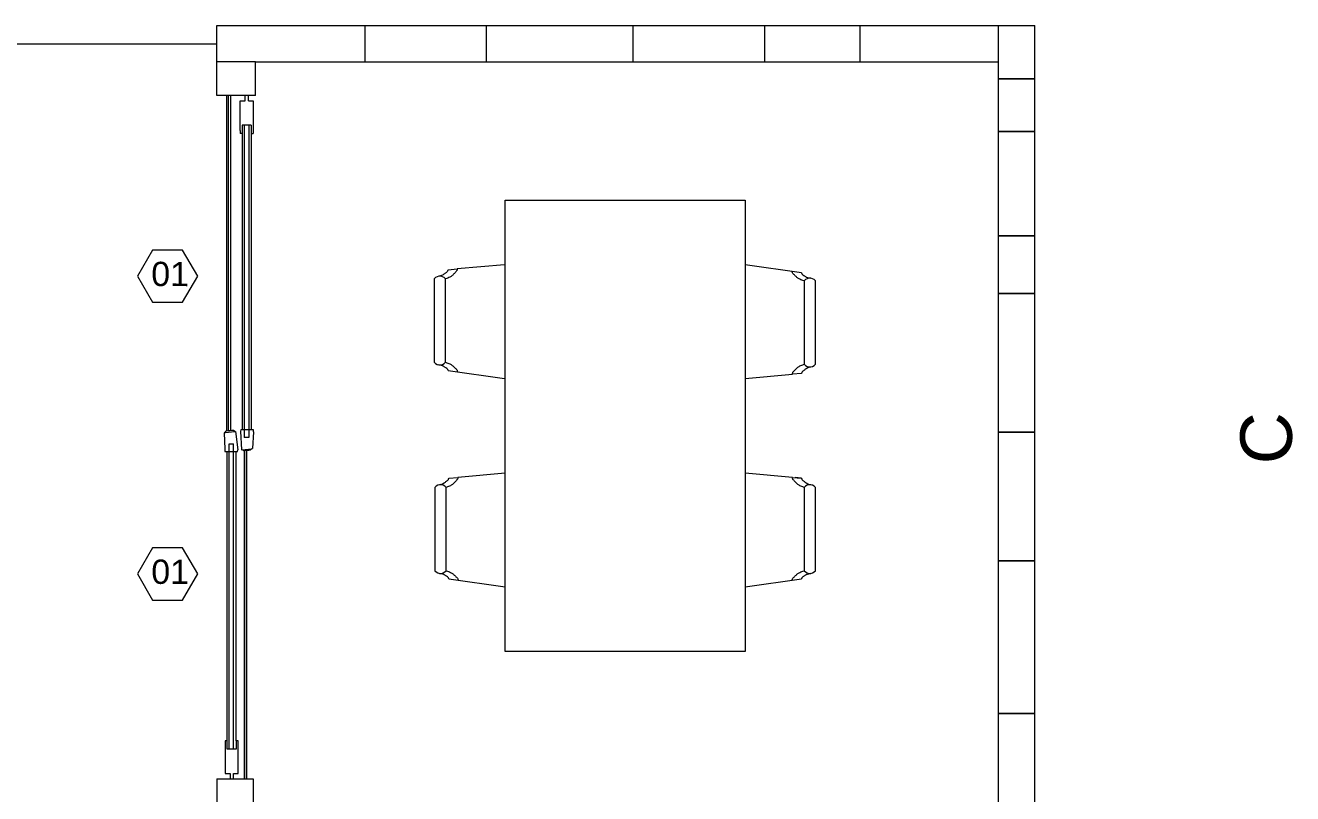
# Model space of a CAD drawing. Header units: inches. Extents: x -1721 to -596, y -6348 to -3031.
# Drawn here: x -831.293 to -826.429, y -3182.194 to -3179.246 of the extents above; entities that cross this region are included whole.
import ezdxf

# ---------------------------------------------------------------- set-up
doc = ezdxf.new("R2010")
doc.units = ezdxf.units.IN
doc.header["$MEASUREMENT"] = 0
for name, color, linetype, lineweight in [('0_Num_Penna__7', 7, 'Continuous', 18), ('A-FLOR-FTPT_Num_Penna__6', 6, 'Continuous', 18), ('A-FURN_Num_Penna__8', 8, 'Continuous', 18), ('A-GLAZ-FULL_Num_Penna__4', 4, 'Continuous', 18), ('A-WALL-FULL_Num_Penna__7', 7, 'Continuous', 18), ('INFISSI_finissimi_Num_Penna__7', 7, 'Continuous', 18), ('linee di sezione_Num_Penna__3', 3, 'Continuous', 18)]:
    doc.layers.add(name, color=color, linetype=linetype, lineweight=lineweight)
doc.styles.add('GENERATED_STYLE_1', font='Arial.ttf')

msp = doc.modelspace()

# ---------------------------------------------------------------- linework, layer by layer
at = {"layer": 'A-FLOR-FTPT_Num_Penna__6', "color": 6, "linetype": 'Continuous', "lineweight": 18}
msp.add_line((-836.4882, -3179.3165), (-830.5582, -3179.3165), dxfattribs=at)
at = {"layer": 'A-FURN_Num_Penna__8', "color": 8, "linetype": 'Continuous', "lineweight": 18}
for p, q in [((-829.7004, -3180.2077), (-829.7056, -3180.209)), ((-829.6703, -3180.1837), (-829.6353, -3180.1805)), ((-829.6703, -3180.1837), (-829.6703, -3180.1837)), ((-829.4538, -3180.1647), (-829.6353, -3180.1805)), ((-828.314, -3180.1952), (-828.5305, -3180.1647)), ((-828.314, -3180.1952), (-828.314, -3180.1952)), ((-829.7239, -3180.219), (-829.7239, -3180.539)), ((-829.6986, -3180.209), (-829.7056, -3180.209)), ((-829.6918, -3180.2108), (-829.6986, -3180.209)), ((-829.6804, -3180.219), (-829.6856, -3180.2142)), ((-829.6804, -3180.539), (-829.6804, -3180.219)), ((-828.2987, -3180.2219), (-828.3039, -3180.2267)), ((-828.3039, -3180.2267), (-828.3039, -3180.5467)), ((-828.2925, -3180.2185), (-828.2987, -3180.2219)), ((-828.2857, -3180.2168), (-828.2925, -3180.2185)), ((-828.2604, -3180.5467), (-828.2604, -3180.2267)), ((-829.6986, -3180.5489), (-829.6918, -3180.5471)), ((-829.6918, -3180.5471), (-829.6856, -3180.5438)), ((-829.6856, -3180.5438), (-829.6804, -3180.539)), ((-828.3039, -3180.5467), (-828.2987, -3180.5515)), ((-829.6703, -3180.5704), (-829.6703, -3180.5705)), ((-829.6703, -3180.5705), (-829.4538, -3180.6009)), ((-828.5305, -3180.6009), (-828.349, -3180.5851)), ((-828.314, -3180.582), (-828.349, -3180.5851)), ((-828.314, -3180.582), (-828.314, -3180.5819)), ((-828.2925, -3180.5549), (-828.2857, -3180.5566)), ((-828.2857, -3180.5566), (-828.2786, -3180.5566)), ((-828.2839, -3180.558), (-828.2786, -3180.5566)), ((-829.6677, -3180.9838), (-829.6327, -3180.9806)), ((-829.6677, -3180.9838), (-829.6677, -3180.9838)), ((-829.4512, -3180.9648), (-829.6327, -3180.9806)), ((-828.349, -3180.9807), (-828.5305, -3180.9648)), ((-828.349, -3180.9806), (-828.314, -3180.9838)), ((-828.314, -3180.9838), (-828.3379, -3180.9817)), ((-828.314, -3180.9838), (-828.314, -3180.9838)), ((-829.7213, -3181.019), (-829.7213, -3181.339)), ((-829.6978, -3181.0078), (-829.703, -3181.0091)), ((-829.696, -3181.0091), (-829.703, -3181.0091)), ((-829.6892, -3181.0109), (-829.696, -3181.0091)), ((-829.6778, -3181.019), (-829.683, -3181.0142)), ((-829.6778, -3181.339), (-829.6778, -3181.019)), ((-828.2987, -3181.0142), (-828.3039, -3181.019)), ((-828.3039, -3181.019), (-828.3039, -3181.339)), ((-828.2925, -3181.0109), (-828.2987, -3181.0142)), ((-828.2857, -3181.0091), (-828.2925, -3181.0109)), ((-828.2839, -3181.0078), (-828.2765, -3181.0095)), ((-828.2604, -3181.339), (-828.2604, -3181.019)), ((-829.696, -3181.349), (-829.6892, -3181.3472)), ((-829.6892, -3181.3472), (-829.683, -3181.3438)), ((-829.683, -3181.3438), (-829.6778, -3181.339)), ((-829.6677, -3181.3705), (-829.6677, -3181.3706)), ((-829.6677, -3181.3706), (-829.4512, -3181.401)), ((-828.5305, -3181.401), (-828.314, -3181.3706)), ((-828.314, -3181.3706), (-828.314, -3181.3705)), ((-828.3039, -3181.339), (-828.2987, -3181.3438)), ((-828.2925, -3181.3472), (-828.2857, -3181.349))]:
    msp.add_line(p, q, dxfattribs=at)
at = {"layer": 'A-FURN_Num_Penna__8', "color": 8, "linetype": 'Continuous', "lineweight": 18, "flags": 128}
msp.add_lwpolyline([(-829.4512, -3179.9174), (-828.5305, -3179.9174), (-828.5305, -3181.6484), (-829.4512, -3181.6484)], close=True, dxfattribs=at)
for points in [[(-829.7056, -3180.209), (-829.7125, -3180.2108), (-829.7187, -3180.2142), (-829.7239, -3180.219)], [(-829.6856, -3180.2142), (-829.6918, -3180.2108)], [(-828.295, -3180.2122), (-828.2856, -3180.2153), (-828.2786, -3180.2168)], [(-828.2604, -3180.2267), (-828.2656, -3180.2219), (-828.2718, -3180.2185), (-828.2786, -3180.2168), (-828.2857, -3180.2168)], [(-829.7239, -3180.539), (-829.7187, -3180.5438), (-829.7125, -3180.5471), (-829.7056, -3180.5489), (-829.6986, -3180.5489)], [(-829.6892, -3180.5534), (-829.6987, -3180.5504), (-829.7056, -3180.5489)], [(-828.2786, -3180.5566), (-828.2718, -3180.5549), (-828.2656, -3180.5515), (-828.2604, -3180.5467)], [(-828.2987, -3180.5515), (-828.2925, -3180.5549)], [(-829.703, -3181.0091), (-829.7099, -3181.0109), (-829.7161, -3181.0142), (-829.7213, -3181.019)], [(-829.683, -3181.0142), (-829.6892, -3181.0109)], [(-828.2786, -3181.0091), (-828.2857, -3181.0091)], [(-828.2604, -3181.019), (-828.2656, -3181.0142), (-828.2718, -3181.0109), (-828.2786, -3181.0091)], [(-829.7213, -3181.339), (-829.7161, -3181.3438), (-829.7099, -3181.3472), (-829.703, -3181.349), (-829.696, -3181.349)], [(-829.6866, -3181.3535), (-829.6961, -3181.3505), (-829.703, -3181.349)], [(-828.2987, -3181.3438), (-828.2925, -3181.3472)], [(-828.295, -3181.3535), (-828.2856, -3181.3505), (-828.2773, -3181.3488), (-828.2771, -3181.3487)], [(-828.2857, -3181.349), (-828.2786, -3181.349), (-828.2718, -3181.3472), (-828.2656, -3181.3438), (-828.2604, -3181.339)]]:
    msp.add_lwpolyline(points, dxfattribs=at)
at = {"layer": 'A-FURN_Num_Penna__8', "color": 8, "linetype": 'Continuous', "lineweight": 18}
for points in [[(-829.7004, -3180.2077), (-829.6899, -3180.2033), (-829.6886, -3180.2023), (-829.6873, -3180.2013)], [(-829.6795, -3180.1954), (-829.6783, -3180.1945), (-829.677, -3180.1935), (-829.6758, -3180.1925)], [(-829.6758, -3180.1925), (-829.6749, -3180.1915), (-829.6738, -3180.1905), (-829.6731, -3180.1896)], [(-829.6731, -3180.1896), (-829.6723, -3180.1886), (-829.6719, -3180.1876), (-829.6712, -3180.1866)], [(-829.6712, -3180.1866), (-829.6707, -3180.1856), (-829.6704, -3180.1847), (-829.6703, -3180.1837)], [(-829.6545, -3180.2061), (-829.657, -3180.2083), (-829.6592, -3180.2104), (-829.6641, -3180.2126)], [(-829.6511, -3180.2029), (-829.6522, -3180.204), (-829.6534, -3180.2051), (-829.6545, -3180.2061)], [(-829.6367, -3180.1869), (-829.6373, -3180.188), (-829.638, -3180.1891), (-829.6389, -3180.1901)], [(-829.6354, -3180.1837), (-829.6357, -3180.1848), (-829.6361, -3180.1859), (-829.6367, -3180.1869)], [(-829.6353, -3180.1805), (-829.6351, -3180.1816), (-829.6352, -3180.1827), (-829.6354, -3180.1837)], [(-828.3493, -3180.1932), (-828.3495, -3180.1922), (-828.3496, -3180.1912), (-828.3494, -3180.1902)], [(-828.348, -3180.1963), (-828.3486, -3180.1953), (-828.3488, -3180.1942), (-828.3493, -3180.1932)], [(-828.3458, -3180.1993), (-828.3466, -3180.1983), (-828.3475, -3180.1973), (-828.348, -3180.1963)], [(-828.3429, -3180.2024), (-828.3439, -3180.2013), (-828.3448, -3180.2003), (-828.3458, -3180.1993)], [(-828.3397, -3180.2054), (-828.3408, -3180.2044), (-828.3419, -3180.2034), (-828.3429, -3180.2024)], [(-828.314, -3180.1952), (-828.3139, -3180.196), (-828.3136, -3180.1969), (-828.3131, -3180.1978)], [(-828.3131, -3180.1978), (-828.3126, -3180.1987), (-828.312, -3180.1995), (-828.3111, -3180.2004)], [(-829.6711, -3180.2158), (-829.6738, -3180.2168), (-829.6769, -3180.2179), (-829.6804, -3180.219)], [(-829.6641, -3180.2126), (-829.6661, -3180.2136), (-829.6688, -3180.2147), (-829.6711, -3180.2158)], [(-828.3299, -3180.2145), (-828.3311, -3180.2135), (-828.3323, -3180.2125), (-828.3333, -3180.2115)], [(-828.3257, -3180.2176), (-828.3273, -3180.2166), (-828.3287, -3180.2155), (-828.3299, -3180.2145)], [(-828.3039, -3180.2267), (-828.3074, -3180.2257), (-828.3105, -3180.2247), (-828.3132, -3180.2237)], [(-828.297, -3180.2109), (-828.2962, -3180.2115), (-828.2954, -3180.212), (-828.295, -3180.2122)], [(-829.6804, -3180.539), (-829.6769, -3180.54), (-829.6738, -3180.541), (-829.6711, -3180.542)], [(-829.6586, -3180.5481), (-829.657, -3180.5491), (-829.6556, -3180.5501), (-829.6544, -3180.5511)], [(-828.3131, -3180.5499), (-828.3105, -3180.5488), (-828.3074, -3180.5478), (-828.3039, -3180.5467)], [(-829.6873, -3180.5547), (-829.6881, -3180.5542), (-829.6888, -3180.5537), (-829.6892, -3180.5534)], [(-829.6712, -3180.5679), (-829.6716, -3180.567), (-829.6723, -3180.5661), (-829.6731, -3180.5652)], [(-829.6703, -3180.5705), (-829.6704, -3180.5696), (-829.6707, -3180.5687), (-829.6712, -3180.5679)], [(-829.6544, -3180.5511), (-829.6531, -3180.5521), (-829.652, -3180.5532), (-829.6509, -3180.5542)], [(-829.6446, -3180.5603), (-829.6435, -3180.5613), (-829.6424, -3180.5623), (-829.6414, -3180.5633)], [(-829.6414, -3180.5633), (-829.6404, -3180.5643), (-829.6394, -3180.5653), (-829.6385, -3180.5663)], [(-829.6385, -3180.5663), (-829.6377, -3180.5674), (-829.6368, -3180.5684), (-829.6363, -3180.5694)], [(-829.6363, -3180.5694), (-829.6357, -3180.5704), (-829.6355, -3180.5714), (-829.6353, -3180.5724)], [(-829.6353, -3180.5724), (-829.6348, -3180.5734), (-829.6347, -3180.5744), (-829.6349, -3180.5755)], [(-828.349, -3180.5851), (-828.3491, -3180.5841), (-828.3491, -3180.583), (-828.3489, -3180.5819)], [(-828.3489, -3180.5819), (-828.3486, -3180.5809), (-828.3482, -3180.5798), (-828.3476, -3180.5787)], [(-828.3476, -3180.5787), (-828.347, -3180.5777), (-828.3463, -3180.5766), (-828.3454, -3180.5755)], [(-828.3332, -3180.5627), (-828.3321, -3180.5616), (-828.3309, -3180.5606), (-828.3298, -3180.5595)], [(-828.3298, -3180.5595), (-828.3273, -3180.5574), (-828.325, -3180.5552), (-828.3202, -3180.5531)], [(-828.3202, -3180.5531), (-828.3182, -3180.552), (-828.3154, -3180.551), (-828.3131, -3180.5499)], [(-828.3131, -3180.579), (-828.3136, -3180.58), (-828.3139, -3180.581), (-828.314, -3180.582)], [(-828.3111, -3180.5761), (-828.312, -3180.5771), (-828.3124, -3180.5781), (-828.3131, -3180.579)], [(-828.3085, -3180.5732), (-828.3093, -3180.5741), (-828.3104, -3180.5751), (-828.3111, -3180.5761)], [(-828.3048, -3180.5702), (-828.306, -3180.5712), (-828.3073, -3180.5722), (-828.3085, -3180.5732)], [(-828.2839, -3180.558), (-828.2944, -3180.5624), (-828.2957, -3180.5634), (-828.297, -3180.5643)], [(-829.6705, -3180.9896), (-829.6697, -3180.9887), (-829.6693, -3180.9877), (-829.6686, -3180.9867)], [(-829.6686, -3180.9867), (-829.6681, -3180.9857), (-829.6678, -3180.9847), (-829.6677, -3180.9838)], [(-829.6341, -3180.987), (-829.6347, -3180.9881), (-829.6354, -3180.9891), (-829.6363, -3180.9902)], [(-829.6328, -3180.9838), (-829.6331, -3180.9849), (-829.6335, -3180.9859), (-829.6341, -3180.987)], [(-829.6327, -3180.9806), (-829.6325, -3180.9817), (-829.6326, -3180.9827), (-829.6328, -3180.9838)], [(-828.3489, -3180.9838), (-828.3491, -3180.9827), (-828.3491, -3180.9817), (-828.349, -3180.9806)], [(-828.3476, -3180.987), (-828.3482, -3180.9859), (-828.3484, -3180.9849), (-828.3485, -3180.9838)], [(-828.3454, -3180.9902), (-828.3463, -3180.9891), (-828.3471, -3180.9881), (-828.3476, -3180.987)], [(-828.314, -3180.9838), (-828.3139, -3180.9847), (-828.3136, -3180.9857), (-828.3131, -3180.9867)], [(-828.3131, -3180.9867), (-828.3126, -3180.9877), (-828.312, -3180.9887), (-828.3111, -3180.9896)], [(-829.6978, -3181.0078), (-829.6873, -3181.0034), (-829.686, -3181.0024), (-829.6847, -3181.0014)], [(-829.6685, -3181.0158), (-829.6712, -3181.0169), (-829.6743, -3181.018), (-829.6778, -3181.019)], [(-829.6769, -3180.9955), (-829.6757, -3180.9945), (-829.6744, -3180.9936), (-829.6732, -3180.9926)], [(-829.6732, -3180.9926), (-829.6723, -3180.9916), (-829.6712, -3180.9906), (-829.6705, -3180.9896)], [(-829.6615, -3181.0126), (-829.6635, -3181.0137), (-829.6662, -3181.0148), (-829.6685, -3181.0158)], [(-829.6519, -3181.0062), (-829.6544, -3181.0084), (-829.6566, -3181.0105), (-829.6615, -3181.0126)], [(-829.6485, -3181.003), (-829.6496, -3181.0041), (-829.6508, -3181.0052), (-829.6519, -3181.0062)], [(-828.3298, -3181.0062), (-828.331, -3181.0052), (-828.3321, -3181.0041), (-828.3332, -3181.003)], [(-828.3202, -3181.0126), (-828.3243, -3181.0105), (-828.3273, -3181.0084), (-828.3298, -3181.0062)], [(-828.3131, -3181.0158), (-828.3158, -3181.0148), (-828.3182, -3181.0137), (-828.3202, -3181.0126)], [(-828.3039, -3181.019), (-828.3074, -3181.018), (-828.3105, -3181.0169), (-828.3131, -3181.0158)], [(-828.3111, -3180.9896), (-828.3103, -3180.9906), (-828.3093, -3180.9916), (-828.3083, -3180.9926)], [(-828.3083, -3180.9926), (-828.3072, -3180.9936), (-828.306, -3180.9945), (-828.3048, -3180.9955)], [(-828.297, -3181.0014), (-828.2957, -3181.0024), (-828.2944, -3181.0034), (-828.2839, -3181.0078)], [(-829.6847, -3181.3548), (-829.6855, -3181.3543), (-829.6862, -3181.3538), (-829.6866, -3181.3535)], [(-829.6778, -3181.339), (-829.6743, -3181.3401), (-829.6712, -3181.3411), (-829.6685, -3181.3421)], [(-829.6686, -3181.3679), (-829.669, -3181.3671), (-829.6697, -3181.3662), (-829.6705, -3181.3653)], [(-829.6677, -3181.3706), (-829.6678, -3181.3697), (-829.6681, -3181.3688), (-829.6686, -3181.3679)], [(-829.656, -3181.3482), (-829.6544, -3181.3492), (-829.653, -3181.3502), (-829.6518, -3181.3512)], [(-829.6518, -3181.3512), (-829.6505, -3181.3522), (-829.6494, -3181.3532), (-829.6483, -3181.3543)], [(-829.642, -3181.3603), (-829.6409, -3181.3614), (-829.6398, -3181.3624), (-829.6388, -3181.3634)], [(-829.6388, -3181.3634), (-829.6378, -3181.3644), (-829.6368, -3181.3654), (-829.6359, -3181.3664)], [(-829.6359, -3181.3664), (-829.6351, -3181.3674), (-829.6342, -3181.3684), (-829.6337, -3181.3695)], [(-829.6337, -3181.3695), (-829.6331, -3181.3705), (-829.6329, -3181.3715), (-829.6327, -3181.3725)], [(-829.6327, -3181.3725), (-829.6322, -3181.3735), (-829.6321, -3181.3745), (-829.6323, -3181.3755)], [(-828.3494, -3181.3755), (-828.3496, -3181.3745), (-828.3495, -3181.3735), (-828.3493, -3181.3725)], [(-828.3493, -3181.3725), (-828.349, -3181.3715), (-828.3486, -3181.3705), (-828.348, -3181.3695)], [(-828.348, -3181.3695), (-828.3474, -3181.3684), (-828.3466, -3181.3674), (-828.3458, -3181.3664)], [(-828.3458, -3181.3664), (-828.3449, -3181.3654), (-828.3439, -3181.3644), (-828.3429, -3181.3634)], [(-828.3429, -3181.3634), (-828.3419, -3181.3624), (-828.3408, -3181.3614), (-828.3397, -3181.3603)], [(-828.3333, -3181.3543), (-828.3323, -3181.3532), (-828.331, -3181.3522), (-828.3299, -3181.3512)], [(-828.3299, -3181.3512), (-828.3287, -3181.3502), (-828.3275, -3181.3492), (-828.3261, -3181.3482)], [(-828.3131, -3181.3679), (-828.3136, -3181.3688), (-828.3139, -3181.3697), (-828.314, -3181.3706)], [(-828.3132, -3181.3421), (-828.3105, -3181.3411), (-828.3074, -3181.3401), (-828.3039, -3181.339)], [(-828.3111, -3181.3653), (-828.312, -3181.3662), (-828.3127, -3181.3671), (-828.3131, -3181.3679)], [(-828.2947, -3181.3532), (-828.2954, -3181.3538), (-828.2962, -3181.3543), (-828.297, -3181.3548)]]:
    msp.add_open_spline(points, degree=3, dxfattribs=at)
for points, knots in [([(-829.6873, -3180.2013), (-829.686, -3180.2003), (-829.6846, -3180.1994), (-829.6833, -3180.1984), (-829.682, -3180.1974), (-829.6808, -3180.1964), (-829.6795, -3180.1954)], [0, 0, 0, 0, 1, 1, 1, 2, 2, 2, 2]), ([(-829.6448, -3180.1965), (-829.6459, -3180.1976), (-829.647, -3180.1987), (-829.648, -3180.1997), (-829.6491, -3180.2008), (-829.65, -3180.2019), (-829.6511, -3180.2029)], [0, 0, 0, 0, 1, 1, 1, 2, 2, 2, 2]), ([(-829.6389, -3180.1901), (-829.6397, -3180.1912), (-829.6407, -3180.1923), (-829.6417, -3180.1933), (-829.6427, -3180.1944), (-829.6437, -3180.1955), (-829.6448, -3180.1965)], [0, 0, 0, 0, 1, 1, 1, 2, 2, 2, 2]), ([(-828.3333, -3180.2115), (-828.3344, -3180.2105), (-828.3354, -3180.2095), (-828.3365, -3180.2084), (-828.3375, -3180.2074), (-828.3386, -3180.2064), (-828.3397, -3180.2054)], [0, 0, 0, 0, 1, 1, 1, 2, 2, 2, 2]), ([(-828.3111, -3180.2004), (-828.3095, -3180.2022), (-828.3072, -3180.2039), (-828.3048, -3180.2057), (-828.3035, -3180.2065), (-828.3023, -3180.2074), (-828.3009, -3180.2083), (-828.2996, -3180.2092), (-828.2983, -3180.2101), (-828.297, -3180.2109)], [0, 0, 0, 0, 1, 1, 1, 2, 2, 2, 3, 3, 3, 3]), ([(-828.3132, -3180.2237), (-828.3159, -3180.2226), (-828.3182, -3180.2216), (-828.3203, -3180.2206), (-828.3224, -3180.2196), (-828.3241, -3180.2186), (-828.3257, -3180.2176)], [0, 0, 0, 0, 1, 1, 1, 2, 2, 2, 2]), ([(-829.6711, -3180.542), (-829.6684, -3180.543), (-829.6661, -3180.544), (-829.664, -3180.545), (-829.6619, -3180.5461), (-829.6601, -3180.5471), (-829.6586, -3180.5481)], [0, 0, 0, 0, 1, 1, 1, 2, 2, 2, 2]), ([(-829.6731, -3180.5652), (-829.6748, -3180.5635), (-829.677, -3180.5617), (-829.6795, -3180.56), (-829.6807, -3180.5591), (-829.682, -3180.5582), (-829.6833, -3180.5574), (-829.6847, -3180.5565), (-829.686, -3180.5556), (-829.6873, -3180.5547)], [0, 0, 0, 0, 1, 1, 1, 2, 2, 2, 3, 3, 3, 3]), ([(-829.6509, -3180.5542), (-829.6499, -3180.5552), (-829.6489, -3180.5562), (-829.6478, -3180.5572), (-829.6467, -3180.5582), (-829.6457, -3180.5592), (-829.6446, -3180.5603)], [0, 0, 0, 0, 1, 1, 1, 2, 2, 2, 2]), ([(-828.3454, -3180.5755), (-828.3446, -3180.5745), (-828.3436, -3180.5734), (-828.3426, -3180.5723), (-828.3416, -3180.5712), (-828.3405, -3180.5702), (-828.3395, -3180.5691), (-828.3384, -3180.568), (-828.3373, -3180.567), (-828.3363, -3180.5659), (-828.3352, -3180.5648), (-828.3342, -3180.5638), (-828.3332, -3180.5627)], [0, 0, 0, 0, 1, 1, 1, 2, 2, 2, 3, 3, 3, 4, 4, 4, 4]), ([(-828.297, -3180.5643), (-828.2983, -3180.5653), (-828.2996, -3180.5663), (-828.3009, -3180.5673), (-828.3022, -3180.5683), (-828.3035, -3180.5692), (-828.3048, -3180.5702)], [0, 0, 0, 0, 1, 1, 1, 2, 2, 2, 2]), ([(-829.6847, -3181.0014), (-829.6834, -3181.0004), (-829.682, -3180.9994), (-829.6807, -3180.9985), (-829.6794, -3180.9975), (-829.6782, -3180.9965), (-829.6769, -3180.9955)], [0, 0, 0, 0, 1, 1, 1, 2, 2, 2, 2]), ([(-829.6422, -3180.9966), (-829.6433, -3180.9977), (-829.6444, -3180.9988), (-829.6454, -3180.9998), (-829.6465, -3181.0009), (-829.6474, -3181.002), (-829.6485, -3181.003)], [0, 0, 0, 0, 1, 1, 1, 2, 2, 2, 2]), ([(-829.6363, -3180.9902), (-829.6371, -3180.9913), (-829.6381, -3180.9923), (-829.6391, -3180.9934), (-829.6401, -3180.9945), (-829.6411, -3180.9956), (-829.6422, -3180.9966)], [0, 0, 0, 0, 1, 1, 1, 2, 2, 2, 2]), ([(-828.3395, -3180.9966), (-828.3405, -3180.9956), (-828.3416, -3180.9945), (-828.3426, -3180.9934), (-828.3436, -3180.9923), (-828.3445, -3180.9913), (-828.3454, -3180.9902)], [0, 0, 0, 0, 1, 1, 1, 2, 2, 2, 2]), ([(-828.3332, -3181.003), (-828.3342, -3181.002), (-828.3352, -3181.0009), (-828.3363, -3180.9998), (-828.3373, -3180.9988), (-828.3384, -3180.9977), (-828.3395, -3180.9966)], [0, 0, 0, 0, 1, 1, 1, 2, 2, 2, 2]), ([(-828.3048, -3180.9955), (-828.3035, -3180.9965), (-828.3023, -3180.9975), (-828.3009, -3180.9985), (-828.2996, -3180.9994), (-828.2983, -3181.0004), (-828.297, -3181.0014)], [0, 0, 0, 0, 1, 1, 1, 2, 2, 2, 2]), ([(-829.6705, -3181.3653), (-829.6722, -3181.3636), (-829.6744, -3181.3618), (-829.6769, -3181.3601), (-829.6781, -3181.3592), (-829.6794, -3181.3583), (-829.6807, -3181.3574), (-829.6821, -3181.3566), (-829.6834, -3181.3557), (-829.6847, -3181.3548)], [0, 0, 0, 0, 1, 1, 1, 2, 2, 2, 3, 3, 3, 3]), ([(-829.6685, -3181.3421), (-829.6658, -3181.3431), (-829.6635, -3181.3441), (-829.6614, -3181.3451), (-829.6593, -3181.3461), (-829.6575, -3181.3472), (-829.656, -3181.3482)], [0, 0, 0, 0, 1, 1, 1, 2, 2, 2, 2]), ([(-829.6483, -3181.3543), (-829.6473, -3181.3553), (-829.6463, -3181.3563), (-829.6452, -3181.3573), (-829.6441, -3181.3583), (-829.6431, -3181.3593), (-829.642, -3181.3603)], [0, 0, 0, 0, 1, 1, 1, 2, 2, 2, 2]), ([(-828.3397, -3181.3603), (-828.3386, -3181.3593), (-828.3375, -3181.3583), (-828.3365, -3181.3573), (-828.3354, -3181.3563), (-828.3344, -3181.3553), (-828.3333, -3181.3543)], [0, 0, 0, 0, 1, 1, 1, 2, 2, 2, 2]), ([(-828.3257, -3181.3482), (-828.3241, -3181.3472), (-828.3225, -3181.3461), (-828.3203, -3181.3451), (-828.3181, -3181.3441), (-828.3154, -3181.3431), (-828.3125, -3181.3421)], [0, 0, 0, 0, 1, 1, 1, 2, 2, 2, 2]), ([(-828.297, -3181.3548), (-828.2983, -3181.3557), (-828.2996, -3181.3566), (-828.3009, -3181.3574), (-828.3023, -3181.3583), (-828.3035, -3181.3592), (-828.3048, -3181.3601), (-828.306, -3181.3609), (-828.3072, -3181.3618), (-828.3083, -3181.3627), (-828.3093, -3181.3636), (-828.3103, -3181.3644), (-828.3111, -3181.3653)], [0, 0, 0, 0, 1, 1, 1, 2, 2, 2, 3, 3, 3, 4, 4, 4, 4])]:
    msp.add_open_spline(points, degree=3, knots=knots, dxfattribs=at)
at = {"layer": 'A-GLAZ-FULL_Num_Penna__4', "color": 4, "linetype": 'Continuous', "lineweight": 18}
for p, q in [((-830.4606, -3179.6614), (-830.4606, -3180.7977)), ((-830.453, -3179.6291), (-830.453, -3180.8272)), ((-830.4356, -3179.6291), (-830.4356, -3180.8272)), ((-830.4258, -3179.6614), (-830.4258, -3180.7977)), ((-830.5187, -3181.9917), (-830.5187, -3180.881)), ((-830.5111, -3182.0239), (-830.5111, -3180.8515)), ((-830.4938, -3182.0239), (-830.4938, -3180.8515)), ((-830.484, -3181.9917), (-830.4842, -3180.881))]:
    msp.add_line(p, q, dxfattribs=at)
at = {"layer": 'A-WALL-FULL_Num_Penna__7', "color": 7, "linetype": 'Continuous', "lineweight": 18}
for p, q in [((-830.5582, -3179.2465), (-827.4182, -3179.2465)), ((-830.5582, -3179.5149), (-830.5582, -3179.2465)), ((-829.9882, -3179.3865), (-829.9882, -3179.2472)), ((-829.5239, -3179.2459), (-829.5239, -3179.3859)), ((-828.9611, -3179.2465), (-828.9611, -3179.3865)), ((-828.455, -3179.3865), (-828.455, -3179.2465)), ((-828.0891, -3179.3865), (-828.0891, -3179.2465)), ((-827.5582, -3179.3865), (-827.5582, -3179.2465)), ((-827.4182, -3182.2665), (-827.4182, -3179.2465)), ((-830.4104, -3179.3865), (-830.5582, -3179.3865)), ((-830.4104, -3179.3865), (-827.5582, -3179.3865)), ((-830.4104, -3179.5149), (-830.4104, -3179.3865)), ((-827.5573, -3182.9165), (-827.5582, -3179.3865)), ((-827.4173, -3179.4507), (-827.5573, -3179.4507)), ((-827.5573, -3179.4507), (-827.4173, -3179.4507)), ((-827.4173, -3179.4507), (-827.5573, -3179.4507)), ((-830.4104, -3179.5149), (-830.5582, -3179.5149)), ((-827.4173, -3179.653), (-827.5573, -3179.653)), ((-827.5573, -3179.653), (-827.4173, -3179.653)), ((-827.4173, -3179.653), (-827.5573, -3179.653)), ((-827.4173, -3180.0537), (-827.5573, -3180.0537)), ((-827.5573, -3180.0537), (-827.4173, -3180.0537)), ((-827.4173, -3180.0537), (-827.5573, -3180.0537)), ((-827.4173, -3180.2754), (-827.5573, -3180.2754)), ((-827.5573, -3180.2754), (-827.4173, -3180.2754)), ((-827.4173, -3180.2754), (-827.5573, -3180.2754)), ((-827.4173, -3180.8077), (-827.5573, -3180.8077)), ((-827.5573, -3180.8077), (-827.4173, -3180.8077)), ((-827.4173, -3180.8077), (-827.5573, -3180.8077)), ((-827.4173, -3181.3013), (-827.5573, -3181.3013)), ((-827.5573, -3181.3013), (-827.4173, -3181.3013)), ((-827.4173, -3181.3013), (-827.5573, -3181.3013)), ((-827.4182, -3181.8874), (-827.5582, -3181.8874)), ((-827.5582, -3181.8874), (-827.4182, -3181.8874)), ((-827.4182, -3181.8874), (-827.5582, -3181.8874)), ((-830.5582, -3182.1382), (-830.4182, -3182.1382)), ((-830.5582, -3182.1382), (-830.5582, -3182.2665)), ((-830.4182, -3182.1382), (-830.4182, -3182.2665))]:
    msp.add_line(p, q, dxfattribs=at)
at = {"layer": 'INFISSI_finissimi_Num_Penna__7', "color": 7, "linetype": 'Continuous', "lineweight": 18}
for p, q in [((-830.5209, -3179.5149), (-830.5209, -3180.8036)), ((-830.5141, -3179.5149), (-830.5141, -3180.8026)), ((-830.5052, -3179.5149), (-830.5052, -3180.8016)), ((-830.45, -3179.5356), (-830.45, -3179.5149)), ((-830.4372, -3179.5356), (-830.4372, -3179.5149)), ((-830.4683, -3179.6494), (-830.4685, -3179.5356)), ((-830.4685, -3179.5356), (-830.45, -3179.5356)), ((-830.4372, -3179.5356), (-830.4186, -3179.5356)), ((-830.4186, -3179.5356), (-830.4186, -3179.6494)), ((-830.4683, -3179.6494), (-830.4683, -3179.6614)), ((-830.4606, -3179.6614), (-830.4683, -3179.6614)), ((-830.4606, -3179.6291), (-830.4606, -3179.6614)), ((-830.4454, -3179.6291), (-830.4606, -3179.6291)), ((-830.4258, -3179.6291), (-830.4454, -3179.6291)), ((-830.4258, -3179.6291), (-830.4258, -3179.6614)), ((-830.4258, -3179.6614), (-830.4186, -3179.6614)), ((-830.4186, -3179.6494), (-830.4186, -3179.6614)), ((-830.5266, -3180.8089), (-830.5296, -3180.8092)), ((-830.5296, -3180.8092), (-830.5274, -3180.8724)), ((-830.5209, -3180.8036), (-830.5266, -3180.8045)), ((-830.5266, -3180.8089), (-830.489, -3180.8044)), ((-830.5266, -3180.8045), (-830.5266, -3180.8089)), ((-830.5266, -3180.8089), (-830.5246, -3180.8089)), ((-830.489, -3180.8044), (-830.494, -3180.8008)), ((-830.489, -3180.8044), (-830.4868, -3180.8041)), ((-830.4868, -3180.8041), (-830.4774, -3180.8753)), ((-830.4658, -3180.7977), (-830.4669, -3180.8034)), ((-830.4669, -3180.8034), (-830.4639, -3180.8745)), ((-830.4169, -3180.7977), (-830.4658, -3180.7977)), ((-830.4356, -3180.8272), (-830.453, -3180.8272)), ((-830.4169, -3180.8063), (-830.4209, -3180.87)), ((-830.4169, -3180.8063), (-830.4169, -3180.7977)), ((-830.5274, -3180.8724), (-830.5274, -3180.881)), ((-830.5274, -3180.881), (-830.4785, -3180.881)), ((-830.5111, -3180.8515), (-830.4938, -3180.8515)), ((-830.4785, -3180.881), (-830.4774, -3180.8753)), ((-830.4617, -3180.8748), (-830.4639, -3180.8745)), ((-830.4617, -3180.8748), (-830.4242, -3180.8716)), ((-830.456, -3180.8779), (-830.4617, -3180.8748)), ((-830.4537, -3180.8779), (-830.4537, -3182.1382)), ((-830.4242, -3180.8716), (-830.4292, -3180.8751)), ((-830.4242, -3180.8716), (-830.4209, -3180.87)), ((-830.5187, -3181.9917), (-830.5259, -3181.9917)), ((-830.5259, -3181.9917), (-830.5259, -3182.0036)), ((-830.5259, -3182.0036), (-830.5259, -3182.1174)), ((-830.5187, -3182.0239), (-830.5187, -3181.9917)), ((-830.4763, -3181.9917), (-830.484, -3181.9917)), ((-830.484, -3181.9917), (-830.484, -3182.0239)), ((-830.4763, -3182.0036), (-830.4763, -3181.9917)), ((-830.4761, -3182.1174), (-830.4763, -3182.0036)), ((-830.5036, -3182.0239), (-830.5187, -3182.0239)), ((-830.484, -3182.0239), (-830.5036, -3182.0239)), ((-830.5259, -3182.1174), (-830.5074, -3182.1174)), ((-830.5074, -3182.1174), (-830.5074, -3182.1382)), ((-830.4946, -3182.1382), (-830.4946, -3182.1174)), ((-830.4946, -3182.1174), (-830.4761, -3182.1174))]:
    msp.add_line(p, q, dxfattribs=at)
at = {"layer": 'INFISSI_finissimi_Num_Penna__7', "color": 7, "linetype": 'Continuous', "lineweight": 18, "flags": 128}
for points in [[(-830.4513, -3182.1382), (-830.4513, -3180.8777)], [(-830.4446, -3180.8771), (-830.4446, -3182.099), (-830.4444, -3182.1382)]]:
    msp.add_lwpolyline(points, dxfattribs=at)
at = {"layer": 'INFISSI_finissimi_Num_Penna__7', "color": 7, "linetype": 'Continuous', "lineweight": 18}
for centre, start, end in [((-830.4832, -3181.0399), 92.5759, 99.0507), ((-830.4668, -3180.6388), 272.5759, 279.0507)]:
    msp.add_arc(centre, 0.2393, start, end, dxfattribs=at)
at = {"layer": 'linee di sezione_Num_Penna__3', "color": 3, "linetype": 'Continuous', "lineweight": 18, "flags": 128}
for points in [[(-830.6317, -3180.2086), (-830.6895, -3180.1086), (-830.805, -3180.1086), (-830.8627, -3180.2086), (-830.805, -3180.3086), (-830.6895, -3180.3086)], [(-830.6317, -3181.3514), (-830.6895, -3181.2514), (-830.805, -3181.2514), (-830.8627, -3181.3514), (-830.805, -3181.4514), (-830.6895, -3181.4514)]]:
    msp.add_lwpolyline(points, close=True, dxfattribs=at)

# ---------------------------------------------------------------- texts
at = {"layer": '0_Num_Penna__7', "color": 7, "linetype": 'Continuous', "lineweight": 18, "insert": (-826.4287, -3180.9304), "char_height": 0.19805, "attachment_point": 7, "rotation": 90, "style": 'GENERATED_STYLE_1'}
msp.add_mtext('\\A1;C', dxfattribs=at)
at = {"layer": 'linee di sezione_Num_Penna__3', "color": 3, "linetype": 'Continuous', "lineweight": 18, "char_height": 0.09323, "attachment_point": 7, "rotation": 359.8326, "style": 'GENERATED_STYLE_1'}
for insert in [(-830.81, -3180.2478), (-830.81, -3181.3906)]:
    msp.add_mtext('\\A1;01', dxfattribs=dict(at, insert=insert))

doc.saveas('drawing.dxf')
